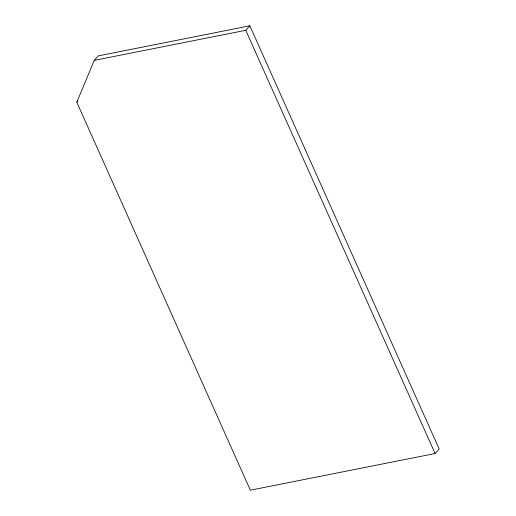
<?xml version="1.0" encoding="UTF-8"?>
<svg xmlns="http://www.w3.org/2000/svg" width="516" height="516" viewBox="0 0 516 516"><rect width="100%" height="100%" fill="white"/><g stroke="black" fill="none" stroke-linecap="round" stroke-linejoin="round"><path stroke-width="0.77" d="M76.813 102.239L94.222 60.378L98.317 55.889L249.867 25.8L439.187 449.03L435.091 453.525L250.357 490.2L76.813 102.239L77.839 101.117M94.222 60.378L245.771 30.296L249.867 25.8M245.771 30.296L435.091 453.525"/></g></svg>
